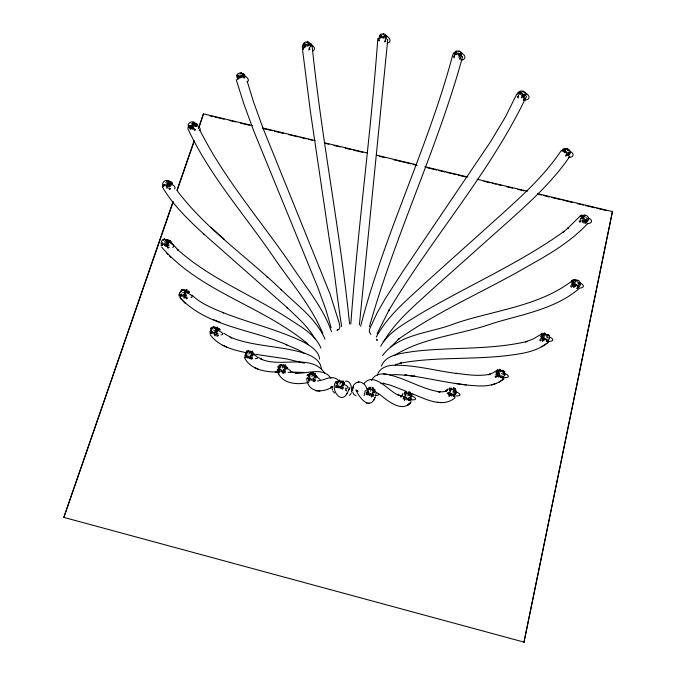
<?xml version="1.0" encoding="UTF-8"?>
<svg xmlns="http://www.w3.org/2000/svg" width="676" height="676" viewBox="0 0 676 676"><rect width="100%" height="100%" fill="white"/><g stroke="black" fill="none" stroke-linecap="round" stroke-linejoin="round"><path stroke-width="1.01" d="M549.537 338.439L549.563 336.978L548.016 334.417L546.732 335.042L544.425 332.854L542.845 334.857L540.547 336.251L542.245 337.603L543.791 340.163L545.887 338.93L546.571 341.042L547.94 342.115L547.923 340.636L546.673 339.014L546.571 341.042L547.923 340.636L549.537 338.439L546.453 336.876M504.862 374.943L504.913 373.448L503.468 373.38L504.93 371.817L503.35 370.845L502.623 371.969L501.989 370.144L501.879 371.589L499.851 369.197C497.798 371.192 495.922 374.58 498.863 376.845L500.189 375.222L500.232 377.546L501.744 375.679L503.147 377.242L503.324 378.644L501.736 377.69L503.147 377.242L504.862 374.943L501.516 373.507M377.825 38.422C370.93 133.814 357.748 228.674 350.819 324.041M461.818 53.159L460.297 51.494L456.418 50.937L455.463 51.427L456.765 51.748L454.973 53.074L454.247 57.773L453.376 56.919L455.506 53.979L454.973 53.074L457.06 52.72L456.486 54.748L458.286 53.421L459.122 55.474L458.996 57.485L461.336 54.815L460.491 52.762L461.835 54.055L461.818 53.159A7.546 4.157 14.4 0 1 461.117 60.257M387.779 39.385L359.378 324.928M352.711 390.956C351.452 381.188 362.843 378.543 366.569 387.88M567.603 150.528L567.477 148.728L566.987 149.117L566.125 148.424L566.319 149.202L563.97 149.185L563.505 150.131L563.556 151.289L565.905 151.314L564.122 152.472L566.446 151.88L566.395 154.229L565.499 156.097L568.981 154.373L569.048 152.016L569.902 153.765A3.76 2.712 33.2 0 0 568.753 149.447L567.477 148.728M381.425 366.003C386.123 354.156 402.068 353.464 412.926 351.537C450.9 346.813 489.88 350.312 527.305 341.397L525.582 341.862L533.203 338.972L542.659 333.378L540.859 334.181M377.453 375.146C378.721 368.893 385.928 365.817 391.742 365.319C413.923 364.381 435.597 370.938 457.466 373.558L455.945 373.338C467.26 374.622 478.946 376.667 490.244 374.141L488.3 374.749L493.243 372.696L498.018 369.78L496.361 370.507M321.269 368.868C320.948 360.055 311.163 355.373 303.752 353.041C279.712 345.605 253.601 346.704 230.136 337.18L231.75 337.907L223.764 333.293M319.604 359.125C318.996 350.743 309.752 345.537 303.118 341.836C277.261 329.381 249.047 322.959 222.446 312.371L223.722 312.87C212.526 308.222 200.747 303.685 191.959 295.023M241.383 72.839L241.307 73.312L244.796 74.58L243.875 74.681L243.487 73.785L241.991 74.149L245.092 77.039L243.875 74.681L244.213 78.289L241.535 75.213L243.715 75.687L243.039 76.641L240.935 75.636L241.932 77.41L240.2 75.881L240.58 77.875L239.448 75.932L239.186 77.96L237.631 79.591L237.082 76.996L238.096 74.926L236.701 76.101A3.667 2.484 -15 0 1 239.997 72.915L241.383 72.839L239.955 74.233M523.173 92.468L523.207 91.175L524.466 91.801A3.617 2.408 24.2 0 1 525.598 95.536L524.128 94.108L523.139 98.164L524.686 96.051L522.117 95.907L522.058 93.685L519.869 94.37L521.221 92.646L517.723 94.463L519.734 91.539L521.196 92.105L519.312 93.347L519.261 92.35L517.664 93.161L519.481 91.437L521.872 90.897L523.334 91.471M353.244 386.866L352.923 388.675M302.273 46.821L302.611 44.87M375.645 395.477L376.05 393.162M382.574 355.593C398.468 333.826 430.418 333.158 453.588 323.973C493.379 310.132 539.448 306.777 573.451 279.813L576.915 281.081L575.124 279.357L571.516 282.483L575.698 281.723L574.803 280.194L576.087 279.839L577.676 281.182L577.473 280.041C579.467 280.532 581.25 283.447 579.847 285.838L577.101 288.745L578.436 284.782L578.884 286.683L577.6 287.03L576.983 284.866L573.586 287.553L573.451 279.813L571.566 280.76M612.439 211.58L523.985 642.2L612.439 211.58L537.614 193.699M380.732 346.112C388.725 331.891 404.417 323.796 417.793 315.312C465.975 286.523 518.154 264.248 563.902 231.522L562.838 232.409L568.626 227.592L567.468 228.556L579.923 216.269L581.799 215.137L579.923 216.269M408.363 393.863L408.701 392.376L407.527 393.804L405.71 392.756L404.578 393.753L405.769 395.342L403.842 396.626L403.166 399.009L406.014 396.939L403.842 396.626L404.518 400.505L405.389 399.212L404.358 398.063L406.572 397.564L406.783 399.888L408.16 397.978L408.321 399.989L410.248 400.893L409.774 399.508L410.915 398.502L411.743 399.584L408.321 399.989L408.938 397.716L410.915 398.502L409.555 397.184L411.574 397.142L409.952 395.621L411.642 395.629L412.014 393.947L410.087 393.052L408.363 393.863L407.873 395.815M526.545 96.254C489.838 173.157 431.956 237.783 388.548 310.892L389.046 310.03L377.107 333.707M369.409 326.685C395.156 235.003 437.347 148.686 462.57 56.801M365.327 390.365L364.102 395.646M370.642 391.362L371.166 389.418L369.831 387.061L367.448 389.342L366.426 388.996L370.051 387.863L370.338 389.368L368.597 388.345L369.552 389.63L367.448 389.342L368.564 390.905L366.772 390.703L368.513 391.725L366.688 392.207L366.096 394.615L368.217 394.784L370.102 393.474L369.611 395.452L370.93 393.525L373.169 396.466L373.76 394.057L371.268 397.099L371.149 395.545L372.603 395.054L372.341 392.722L374.428 392.697L372.704 391.987L374.512 391.184L375.662 391.404L372.975 388.624L371.166 389.418M376.262 337.062C387.923 315.227 407.958 299.299 425.677 282.543L501.938 214.038C523.385 194.629 545.067 174.856 561.198 150.613M339.969 384.061L341.008 380.698L341.27 382.489L344.473 382.286L343.898 383.9L342.039 384.686L343.805 385.404L341.667 385.413L341.963 387.754L340.51 388.244L342.597 389.173L343.121 386.756L341.963 387.754L340.256 386.224L338.972 388.151L339.42 386.173L337.586 387.492L335.541 387.356L336.073 384.94L337.586 387.492L338.676 385.819L336.572 386.359L337.856 384.433L336.175 383.436L337.907 383.622L335.921 381.771L339.47 380.605L340.527 382.134M311.915 376.591L313.039 373.253L313.241 375.028L315.236 373.389L315.895 376.439L317.179 376.693L314.408 373.904L313.791 375.636L315.895 376.439L314.053 376.397L315.793 377.935L313.613 377.935L313.943 380.275L312.481 380.765L314.627 381.712L315.1 379.278L313.943 380.275L312.202 378.746L310.952 380.681L310.622 378.34L308.569 378.906L306.972 378.07L308.087 377.495L308.915 381.382L309.574 380.03L308.569 378.906L309.819 376.971L308.197 376L309.878 376.16L308.019 374.36L311.501 373.169L311.442 372.417L308.89 374.648L310.884 374.893L311.501 373.169L311.67 374.631L313.039 373.253M458.708 51.951L459.038 50.97M282.213 367.947L283.43 364.643L282.01 366.012L280.455 365.057L279.289 366.054L280.025 364.482L281.909 364.567L280.455 365.057L280.591 366.815L278.588 367.389L280.21 367.541L277.43 369.476L279.932 371.394L279.34 372.763L278.47 368.876L280.405 369.104L278.935 370.287L280.937 369.704L281.292 372.037L281.672 370.051L283.117 373.71L285.441 370.634L285.019 373.067L283.286 369.831L282.821 372.121L284.275 371.631L283.92 369.29L286.134 369.29L284.359 367.761L285.779 366.392L285.695 364.778L282.83 366.054M63.806 517.461L173.056 201.516M176.858 190.556L194.13 140.743M198.271 128.786L203.459 113.847L252.655 125.601M64.152 516.464L173.124 202.107M177.273 190.133L194.223 141.233M199.412 126.268L203.459 113.847M248.852 354.148L250.171 350.895L250.23 352.61L252.511 351.038L252.942 353.996L254.379 354.275L251.514 351.52L250.754 353.202L252.942 353.996L250.931 354.756L252.807 355.475L250.551 355.475L250.948 357.807L249.495 358.305L248.32 356.244L247.982 358.238L247.593 355.906L245.667 356.505L245.211 355.12L246.892 353.759L245.354 353.641L247.272 353.041L246.056 352.306L246.892 350.776L248.658 350.819L249.503 352.272M358.153 391.336L356.421 390.517L357.258 391.311L355.973 389.824C359.1 397.834 370.102 411.397 375.332 396.753M588.712 219.539L585.661 223.494L586.937 219.446L587.376 221.39L583.903 223.198L583.54 220.739L584.309 218.509L581.943 218.39L580.152 219.218L583.202 215.264L585.332 215.974L584.419 214.985A3.777 2.974 40.8 0 1 588.712 219.539L585.991 217.596M335.727 381.839C330.108 389.815 341.634 405.499 347.582 392.46M346.771 394.218L349.788 387.804L348.715 390.069M516.81 93.964L505.268 117.235L490.277 142.146L402 272.741L385.168 298.834L377.225 312.675L369.611 329.018L369.29 331.865L370.887 334.341M373.718 400.369L374.986 397.691M383.123 34.78L383.816 33.885L381.146 34.045L379.574 35.346L381.205 35.211L379.54 36.2L378.391 40.163L379.228 40.915L379.008 38.676L380.977 37.695L381.991 36.014L382.244 38.101L383.419 36.284L383.622 38.194L384.12 36.158L385.92 37.4L386.697 39.174L384.914 37.949L385.92 37.4L384.661 35.862L386.478 36.639L384.965 35.448L386.824 35.98L385.075 34.299L383.52 33.961M338.972 329.44L339.918 326.778L339.158 322.782L330.142 294.254L262.972 128.102L253.483 101.755L247.171 81.221M364.102 383.427C374.377 370.938 389.427 392.443 399.06 395.333L397.37 394.438L400.598 395.773M384.568 340.104C396.795 320.187 415.208 305.138 432.158 289.429L508.648 221.204C530.761 201.372 553.019 181.1 569.817 156.393M306.811 42.892L307.876 41.844L311.095 43.703L308.695 43.425L311.535 45.934L310.453 43.602L310.723 47.016L309.735 45.317L310.352 44.489L308.357 43.872L308.687 45.96L307.791 44.219L307.369 46.314L306.329 44.422L304.749 46.002L303.845 45.385L304.935 43.467L303.406 44.565A3.557 2.265 -5.6 0 1 306.498 41.861L307.876 41.844M403.048 393.364L401.392 396.854L402.279 395.004L400.724 396.989L402.381 395.545L400.369 396.508L401.755 396.077M277.642 367.203L278.504 365.775M371.623 380.427C374.174 374.225 381.577 373.025 387.416 374.453C405.634 378.171 421.655 389.19 440.135 391.928L438.259 391.767L442.831 391.818L446.726 390.905L444.673 391.573L447.732 389.579L446.101 391.041L447.994 388.818M351.165 393.491L349.526 395.452M307.081 375.772L307.91 374.445M454.221 52.204L452.709 55.052C428.136 147.41 384.365 233.811 360.629 326.255M349.019 389.477L349.492 388.801M453.376 387.601L455.202 388.506L454.787 389.08L455.844 390.255L454.483 390.905L456.376 391.725L454.771 391.7L456.308 393.263L452.709 391.869M411.27 401.654C402.102 414.025 386.664 399.871 378.619 393.576M390.846 346.873L399.246 338.566L398.122 339.47C439.003 310.445 485.74 290.874 528.928 265.617C549.841 253.965 570.848 241.552 587.317 223.891M455.083 397.716C442.332 408.811 424.207 398.24 411.169 393.398M394.032 355.703C423.362 337.096 460.136 334.983 492.305 323.517C521.804 314.365 554.607 309.388 578.943 288.77M383.047 341.65L383.943 341M498.77 382.27L503.933 378.78C496.345 385.303 485.951 386.461 476.343 385.81C455.278 384.534 434.702 379.473 413.906 376.228L415.385 376.439L404.975 375.028L415.385 376.439M395.198 364.812L401.536 362.801L399.964 363.215C435.014 356.708 471.011 359.818 506.332 355.677C520.419 353.911 535.519 352.179 547.112 343.18M541.696 346.771L548.312 342.386M491.537 384.906L496.285 383.41M184.844 293.08L186.973 292.404L188.596 292.801L185.638 290.072L184.21 291.043L184.354 289.514L182.723 290.731L181.481 290.021L182.892 289.497L181.481 290.021L181.337 291.55L180.34 291.01L180.957 292.26L179.63 292.311L179.47 293.73L180.543 297.575L181.092 293.739L179.875 295.049L180.796 296.071L181.59 294.297L182.089 296.629L183.078 294.609L184.962 296.122L186.373 298.86L187.658 297.981L185.968 297.651L186.111 295.133L184.844 293.08L182.782 292.531M320.728 380.453C326.06 378.983 332.533 375.467 337.594 379.54M164.276 241.712L166.296 242.228L168.442 241.662L167.2 239.481L165.045 240.039L164.547 239L163.169 239.532A3.819 3.279 -34.1 0 0 161.505 244.332L161.074 245.667L162.375 245.278L163.778 243.723L165.029 245.76L169.228 247.323L167.961 248.185L166.414 245.227L164.547 243.715L165.029 245.76L166.414 245.227L167.547 244.264L168.442 241.662L166.389 241.493L168.071 240.419L169.625 240.563L178.439 250.517L177.247 249.267C209.518 278.377 250.948 294.525 287.249 317.745C299.603 326.119 314.906 333.724 320.999 348.14M306.684 378.813C308.188 393.035 322.748 393.094 332.507 386.909L330.649 387.551L332.499 387.213L330.699 387.103L332.33 387.247M358.981 381.889L358.069 381.898M308.89 382.278C297.423 385.328 280.548 383.976 277.228 370.228M389.976 375.036L395.384 374.572L406.479 375.239M380.943 383.419L384.45 383.453L382.76 383.309L389.849 384.957L406.394 391.362M171.205 185.038L168.882 185.148L166.685 184.269L166.406 186.584L167.023 188.435L167.758 186.061L169.608 183.982L169.49 181.607L168.67 180.762L166.541 181.168L167.479 180.331L164.758 180.898A3.735 2.983 -29.9 0 0 163.017 185.351L162.603 186.821L165.206 184.573L166.406 186.584L167.758 186.061L170.259 186.559L167.293 183.771L169.608 183.982L171.205 185.038L169.82 182.731L171.476 183.416L169.49 181.607L167.183 181.396L168.67 180.762L171.898 182.554L172.414 183.635L171.045 181.937L169.49 181.607L167.8 182.469L169.608 183.982L165.738 182.655M290.815 372.079L303.777 372.442M244.619 357.967C250.652 369.502 265.153 372.079 276.974 372.02M275.225 372.02L278.191 372.028M312.084 372.451L313.656 372.62M345.419 381.087C351.309 380.749 351.833 388.007 351.495 392.257M315.962 390.872L319.909 391.108M196.471 126.311L194.232 126.167L194.967 125.111L194.891 122.99L192.652 122.643L194.105 122.238A3.659 2.687 -23.3 0 0 189.643 122.787A3.659 2.687 -23.3 0 0 188.452 126.412L187.962 128.009L190.649 125.508L190.514 129.479L188.452 126.412L190.024 125.305L189.238 127.156L190.404 127.536L193.108 126.995L192.719 124.773L194.967 125.111L196.471 126.311L195.195 123.995L193.082 123.049L194.891 122.99L196.775 124.857L193.243 123.598L194.967 125.111L191.224 123.725M437.33 402.22L441.69 402.592M368.234 403.209L369.147 403.285M366.257 403.04L367.144 403.116M383.596 374.022L386.613 374.301M466.381 384.974L454.534 383.351M255.562 354.325L287.046 358.981L304.394 363.215M252.587 358.415L251.092 358.119M371.901 395.029L372.679 395.173M245.557 352.559C232.705 349.881 218.365 345.994 210.261 334.797M262.905 128.051L315.185 140.549M324.404 142.746L367.457 153.038M376.684 155.243L416.661 164.792M424.858 166.752L467.91 177.044M477.138 179.25L527.365 191.249M209.729 115.765L212.805 116.5M214.858 116.99L224.102 119.196M229.232 120.421L235.4 121.9M240.529 123.125L249.774 125.33M263.116 128.524L272.36 130.73M274.414 131.22L283.658 133.434M288.787 134.659L298.031 136.865M300.085 137.355L306.245 138.834M308.298 139.324L312.405 140.304M324.725 143.244L328.832 144.233M333.969 145.458L340.129 146.929M345.267 148.154L351.427 149.624M353.48 150.123L362.716 152.328M379.143 156.257L385.312 157.728M393.525 159.688L410.974 163.862M413.028 164.352L417.143 165.333M427.409 167.792L436.645 169.997M438.699 170.487L444.859 171.957M446.912 172.448L451.019 173.436M453.081 173.926L456.156 174.661M458.21 175.152L465.401 176.867M483.881 181.286L490.041 182.757M492.094 183.247L496.201 184.227M498.254 184.717L501.338 185.461M506.468 186.686L512.628 188.156M517.765 189.381L523.925 190.852M537.276 194.046L541.383 195.026M543.436 195.516L549.596 196.995M551.65 197.485L560.886 199.69M562.947 200.18L572.183 202.386M577.321 203.62L583.481 205.09M585.534 205.58L594.77 207.785M596.823 208.276L606.068 210.489M63.561 517.309L524.137 642.149M213.734 330.167L217.723 331.46L215.872 329.956L217.858 330.015L218.821 328.544L220.063 329.922L218.821 328.544L217.418 328.654L216.472 327.606L215.129 328.654L215.162 327.007L214.419 328.333L213.92 326.322L211.106 328.46L210.557 328.282L213.675 326.956L212.847 328.587L211.106 328.46L212.222 329.119L210.405 329.77L211.765 330.615L210.261 331.223L210.016 333.674L211.647 333.631L213.227 332.237L214.926 335.913L217.021 332.778L215.796 330.741M408.65 394.953L410.214 395.435M453.359 390.981L454.154 391.21M546.766 335.964L547.535 336.2M192.466 123.463L193.209 123.691M567.544 150.309L568.972 150.799M307.69 42.951L308.4 43.171M290.663 371.842L297.432 373.279L295.547 373.211C306.752 374.082 323.424 366.502 330.944 378.332M215.475 329.567L216.252 329.82M184.675 291.998L185.444 292.26M578.369 282.34L579.095 282.602M251.286 353.818L252.055 354.089M373.017 391.041L373.769 391.303M179.748 297.457C207.312 326.964 251.768 329.102 286.894 344.904L285.635 344.405L298.124 349.779L304.225 353.176M213.236 319.554L220.072 322.249M193.936 123.953L194.663 124.24M356.091 395.815L353.886 394.505L352.745 392.232M371.842 387.187L373.355 387.83M254.328 367.507L258.283 369.24M408.845 391.573L410.248 392.19M460.466 52.466L461.125 52.762M577.507 282.881L580.354 284.63M222.767 345.242L227.482 347.396M258.494 357.503L262.415 359.615L260.683 358.871C279.779 368.335 311.264 352.94 324.717 373.16M334.612 393.026L332.879 391.176M325.029 339.175C316.292 318.7 296.984 305.121 281.503 289.987C247.188 256.905 206.501 229.519 177.551 191.19M280.836 289.387L281.503 289.987M267.003 277.109L267.628 277.675M203.56 233.828L287.562 307.969L286.835 307.301C297.001 316.968 307.91 326.415 314.948 338.744M210.853 227.237L224.288 239.405M204.203 234.42C188.798 220.207 173.242 205.512 162.595 187.252M161.564 247.01C200.316 291.821 262.263 305.932 307.005 343.29L305.89 342.149L308.053 344.414M166.676 253.103L167.91 254.404M169.718 256.322L170.901 257.581M180.712 298.479L185.461 303.583M166.296 242.228L167.547 244.264L165.907 242.904L166.414 245.227L168.949 245.574L168.256 243.005L170.115 242.177L168.071 240.419L165.721 240.31L167.2 239.481L169.625 240.563L171.003 242.135L170.445 240.943M341.676 326.601C337.147 298.386 334.366 269.42 329.584 241.07L310.352 111.168L302.29 47.734M199.775 129.936C225.15 180.796 263.598 223.68 295.015 270.696C308.315 290.215 323.719 309.185 331.519 331.739M187.886 128.71C209.805 175.929 245.101 215.23 274.143 257.945C290.993 282.636 311.214 305.729 322.858 333.564M277.684 371.69L278.647 373.896M454.737 392.536L455.649 394.632L453.757 393.821L454.838 397.015L453.047 396.111L454.509 395.637L452.971 394.083L451.5 395.992L452.126 394.015L449.092 396.567L448.509 392.646L450.537 391.362L449.236 389.731L449.472 388.058L451.838 388.261L449.236 389.731L450.892 390.618L450.377 388.734L452.303 389.815L453.385 388.387L453.917 390.263L455.844 390.255L455.202 388.506M331.798 387.078L332.491 389.967M345.816 389.621L346.281 390.998L345.96 389.739M236.203 79.565L243.926 104.104L253.821 131.144L317.931 287.748L325.908 309.785L331.122 327.674M178.81 294.525L179.148 296.181M312.168 46.154C321.565 139.155 340.239 230.981 349.576 323.973M549.647 337.011A8.374 2.755 12.1 0 1 548.625 341.481M547.906 341.473A8.374 2.755 12.1 0 1 546.385 341.355M579.788 282.872A8.256 3.11 11.1 0 1 579.078 288.179M577.608 288.162A8.256 3.11 11.1 0 1 576.839 288.111M588.745 218.111A8.087 3.481 10.5 0 1 587.326 223.739M570.248 151.399A7.875 3.811 10.6 0 1 568.381 157.694M524.72 92.84A7.681 4.048 11.9 0 1 529.021 97.226A7.681 4.048 11.9 0 1 524.644 100.276M523.959 100.327A7.681 4.048 11.9 0 1 523.258 100.335M386.444 35.98A7.512 4.107 17.3 0 1 387.221 43.188M309.101 43.433A7.58 3.921 19.6 0 1 312.523 51.055M243.242 75.087A7.715 3.625 20.7 0 1 247.129 81.99M195.364 124.561A7.875 3.279 20.7 0 1 199.099 130.772M169.27 182.968A8.036 2.924 20 0 1 174.4 188.866M170.141 189.136A8.036 2.924 20 0 1 169.431 189.01M167.8 241.839A8.163 2.611 19.1 0 1 172.693 247.399M186.204 292.531A8.247 2.358 18.1 0 1 190.978 297.643M217.765 330.378A8.306 2.205 17.4 0 1 221.06 334.907M252.79 354.376A8.332 2.129 16.8 0 1 255.19 358.677M283.827 367.389A8.349 2.112 16.3 0 1 290.393 370.693A8.349 2.112 16.3 0 1 288.128 372.349M315.05 376.566A8.366 2.121 15.9 0 1 317.466 380.918M315.481 380.732A8.366 2.121 15.9 0 1 313.994 380.478M343.822 384.306A8.374 2.121 15.5 0 1 345.183 388.303M343.163 388.108A8.374 2.121 15.5 0 1 340.881 387.678M374.487 391.581A8.399 2.138 15.1 0 1 375.493 395.494M374.158 395.392A8.399 2.138 15.1 0 1 373.431 395.299M411.667 395.975A8.425 2.18 14.6 0 1 415.503 399.161A8.425 2.18 14.6 0 1 409.369 399.516M456.351 392.012A8.433 2.281 13.9 0 1 455.708 395.874M504.288 373.313A8.425 2.467 13.1 0 1 508.377 376.464A8.425 2.467 13.1 0 1 503.755 377.664M503.012 377.605A8.425 2.467 13.1 0 1 502.251 377.521M501.465 377.402A8.425 2.467 13.1 0 1 500.671 377.267M376.701 339.318L376.701 340.222L377.402 340.341L376.701 339.318M542.262 336.141L542.245 337.603L540.513 338.152L542.777 339.014L545.169 338.541L542.532 341.507L542.777 339.014L544.619 337.915L542.245 337.603L544.341 336.361L542.845 334.857L541.299 334.569L545.236 333.538L545.946 334.95L543.884 333.944L545.219 335.169L542.845 334.857L542.262 336.141M586.278 219.599L586.168 221.669L583.54 220.739L582.535 219.666L582.239 222.286L585.551 219.472L584.816 221.441L586.278 219.599M568.981 154.373L568.854 156.274L567.755 154.534L566.395 154.229L567.874 152.438L568.981 154.373M503.35 370.845L503.181 372.603L504.38 372.003L503.35 370.845M500.485 370L500.308 371.758L497.984 371.403L499.378 373L495.77 372.772L497.308 374.242L495.702 374.732L497.832 375.679L499.632 374.589L498.863 376.845L495.009 376.16L495.728 377.58L499.353 373.811L497.359 372.738L496.581 371.031L500.485 370M217.579 327.167L217.858 330.015L215.636 329.229L216.472 327.606L217.579 327.167M162.637 242.946L162.375 245.278L161.505 244.332L162.637 242.946M524.737 97.995L524.568 99.549L523.393 99.811L524.737 97.995M518.45 95.806L518.196 98.003L517.309 97.023L518.45 95.806M252.106 356.81L251.768 359.252L249.495 358.305L249.917 356.015L250.948 357.807L252.106 356.81M245.211 355.12L244.873 357.562L246.639 357.604L245.667 356.505L246.816 354.562L245.211 355.12M238.307 75.408L237.96 77.647L239.186 77.96L238.78 75.763L237.96 77.647L237.082 76.996L238.307 75.408M214.799 331.992L214.444 334.282L218.297 333.944L214.799 331.992M192.111 125.221L191.756 127.477L192.288 129.403L190.404 127.536L191.384 125.483L191.756 127.477L195.71 129.707L194.46 130.46L192.111 125.221M212.002 331.341L211.647 333.631L210.261 331.223L212.002 331.341M303.034 47.092L302.713 48.587L303.499 49.306L303.034 47.092M404.941 392.072L404.578 393.753L406.124 394.607L405.71 392.756L407.163 392.274L404.941 392.072M186.855 289.759L186.973 292.404L184.928 292.311L186.559 291.086L184.709 291.593L185.638 290.072L186.855 289.759M410.087 393.052L409.673 394.843L411.642 395.629L410.087 393.052M381.475 35.659L380.977 37.695L379.54 36.2L381.475 35.659M368.792 392.502L368.217 394.784L366.688 392.207L368.792 392.502M338 329.567L337.78 330.412L336.859 330.125L338 329.567M372.975 388.624L372.476 390.398L374.512 391.184L374.005 389.756L374.994 389.537L372.975 388.624M309.355 47.852L308.721 49.931L310.014 49.458L309.355 47.852M339.47 380.605L338.904 382.354L336.859 382.084L339.335 379.836L339.47 380.605M522.742 94.032L521.382 97.809L523.461 96.178L522.742 94.032M184.962 296.122L184.125 298.336L183.551 296.646L186.111 295.133L183.838 294.322L184.962 296.122M164.564 184.345L163.837 186.196L163.017 185.351L164.564 184.345M284.79 365.285L284.106 367L285.779 366.392L287.613 368.065L286.252 367.803L284.79 365.285M385.388 39.884L384.5 41.912L385.759 41.557L385.388 39.884M573.349 283.633L571.321 287.283L570.586 285.94L572.276 286.083L575.437 283.134L573.324 282.238L571.55 284.3L573.349 283.633M248.658 350.819L247.906 352.5L246.056 352.306L248.658 350.819M305.653 44.244L304.749 46.002L305.983 46.331L304.217 47.903L303.845 45.385L305.653 44.244M548.016 334.417L547.45 335.431L549.368 335.499L548.016 334.417M460.635 57.266L459.503 59.209L460.719 58.922L460.635 57.266M580.921 220.883L579.949 222.277L579.188 221.018L580.921 220.883M164.547 239L163.533 240.335L163.169 239.532L164.547 239M451.357 393.635L450.089 395.283L447.039 393.128L448.509 392.646L450.791 392.993L449.041 394.108L451.357 393.635M541.214 340.003L540.377 341.05L539.651 339.656L541.214 340.003M576.282 284.478L574.904 286.117L573.899 284.993L576.282 284.478M343.4 382.481L342.09 383.875L343.898 383.9L343.146 380.816L342.386 381.357L343.4 382.481M408.769 404.273L407.814 405.127L410.433 402.811L408.769 404.273M218.382 335.49L217.072 336.369L216.793 335.245L218.382 335.49M170.546 188.452L169.287 189.28L168.789 187.759L170.546 188.452M564.899 148.585L563.97 149.185L565.567 150.047L561.748 150.782L563.556 151.289L565.592 150.672L562.364 149.548L564.899 148.585M583.946 217.123L581.943 218.39L581.867 217.106L580.633 216.109L583.202 215.264L584.672 216.126L582.306 216.007L584.191 216.531L581.867 217.106L583.946 217.123M460.381 55.305L459.122 55.474L459.021 53.531L461.877 56.615L461.336 54.815L459.705 53.438L460.381 55.305M188.773 291.28L188.055 291.086L189.381 292.556L188.773 291.28M197.155 124.401L196.378 123.539L197.637 125.373L197.155 124.401"/></g></svg>
